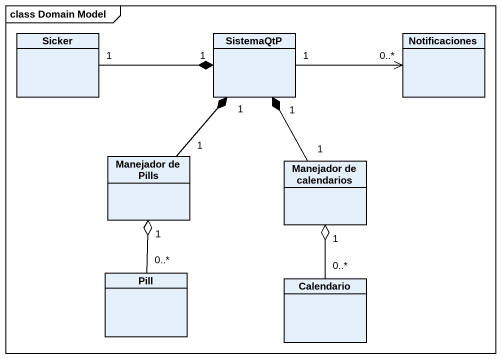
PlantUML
@startuml
mainframe class Domain Model
hide circle
hide empty members
class Sicker
class SistemaQtP
class Notificaciones
class "Manejador de Pills" as Manejador_de_Pills
class "Manejador de calendarios" as Manejador_de_calendarios
class Pill
class Calendario
Sicker "1" -right-* "1" SistemaQtP
SistemaQtP "1" -right-> "0..*" Notificaciones
Manejador_de_Pills "1" -up-* "1" SistemaQtP
Manejador_de_calendarios "1" -up-* "1" SistemaQtP
Pill "0..*" -up-o "1" Manejador_de_Pills
Calendario "0..*" -up-o "1" Manejador_de_calendarios
@enduml
